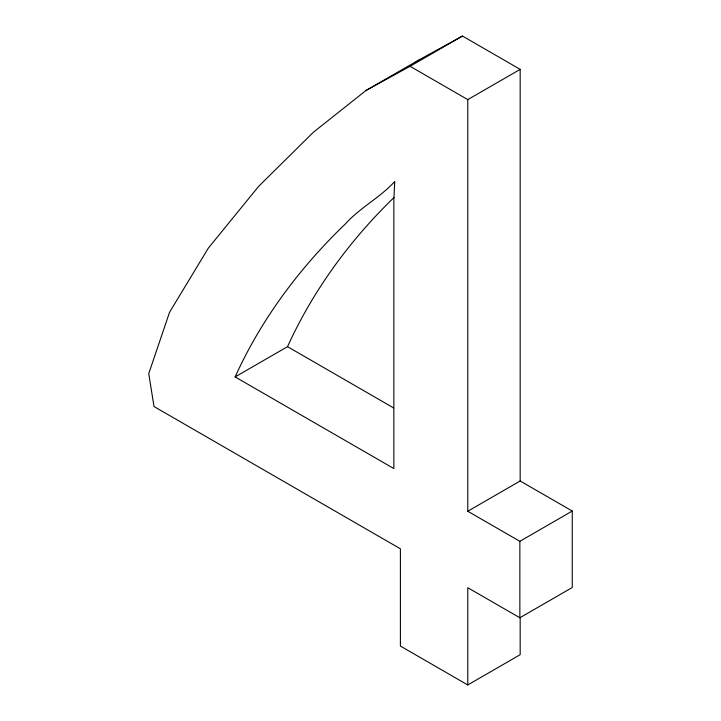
<?xml version="1.0" encoding="UTF-8"?>
<svg xmlns="http://www.w3.org/2000/svg" width="721" height="721" viewBox="0 0 721 721"><rect width="100%" height="100%" fill="white"/><g stroke="black" fill="none" stroke-linecap="round" stroke-linejoin="round"><path stroke-width="1.08" d="M235.127 376.921C261.254 319.142 299.774 267.725 345.404 223.889C360.04 207.594 380.201 197.554 394.729 181.485L393.855 199.456L393.855 468.56L235.127 376.921L287.526 346.666C312.995 290.671 349.757 240.309 393.936 197.599M467.776 684.95L467.776 587.696L519.859 617.762L572.258 587.507L572.258 511.054L520.174 480.988L520.174 69.36L462.467 36.05L418.405 60.231L366.007 90.476L313.392 132.249L258.587 186.424L208.378 248.069L169.57 312.238L148.742 373.631L154.006 406.536L400.398 548.798L400.398 646.052L467.776 684.95L520.174 654.695L520.174 617.807M415.774 62.312L418.405 60.231M366.007 90.476L410.078 66.305L462.467 36.05M410.078 66.305L467.776 99.615L520.174 69.36M467.776 99.615L467.776 511.243L520.174 480.988M467.776 511.243L519.859 541.309L572.258 511.054M287.526 346.666L393.666 407.951M519.859 541.309L519.859 617.762"/></g></svg>
